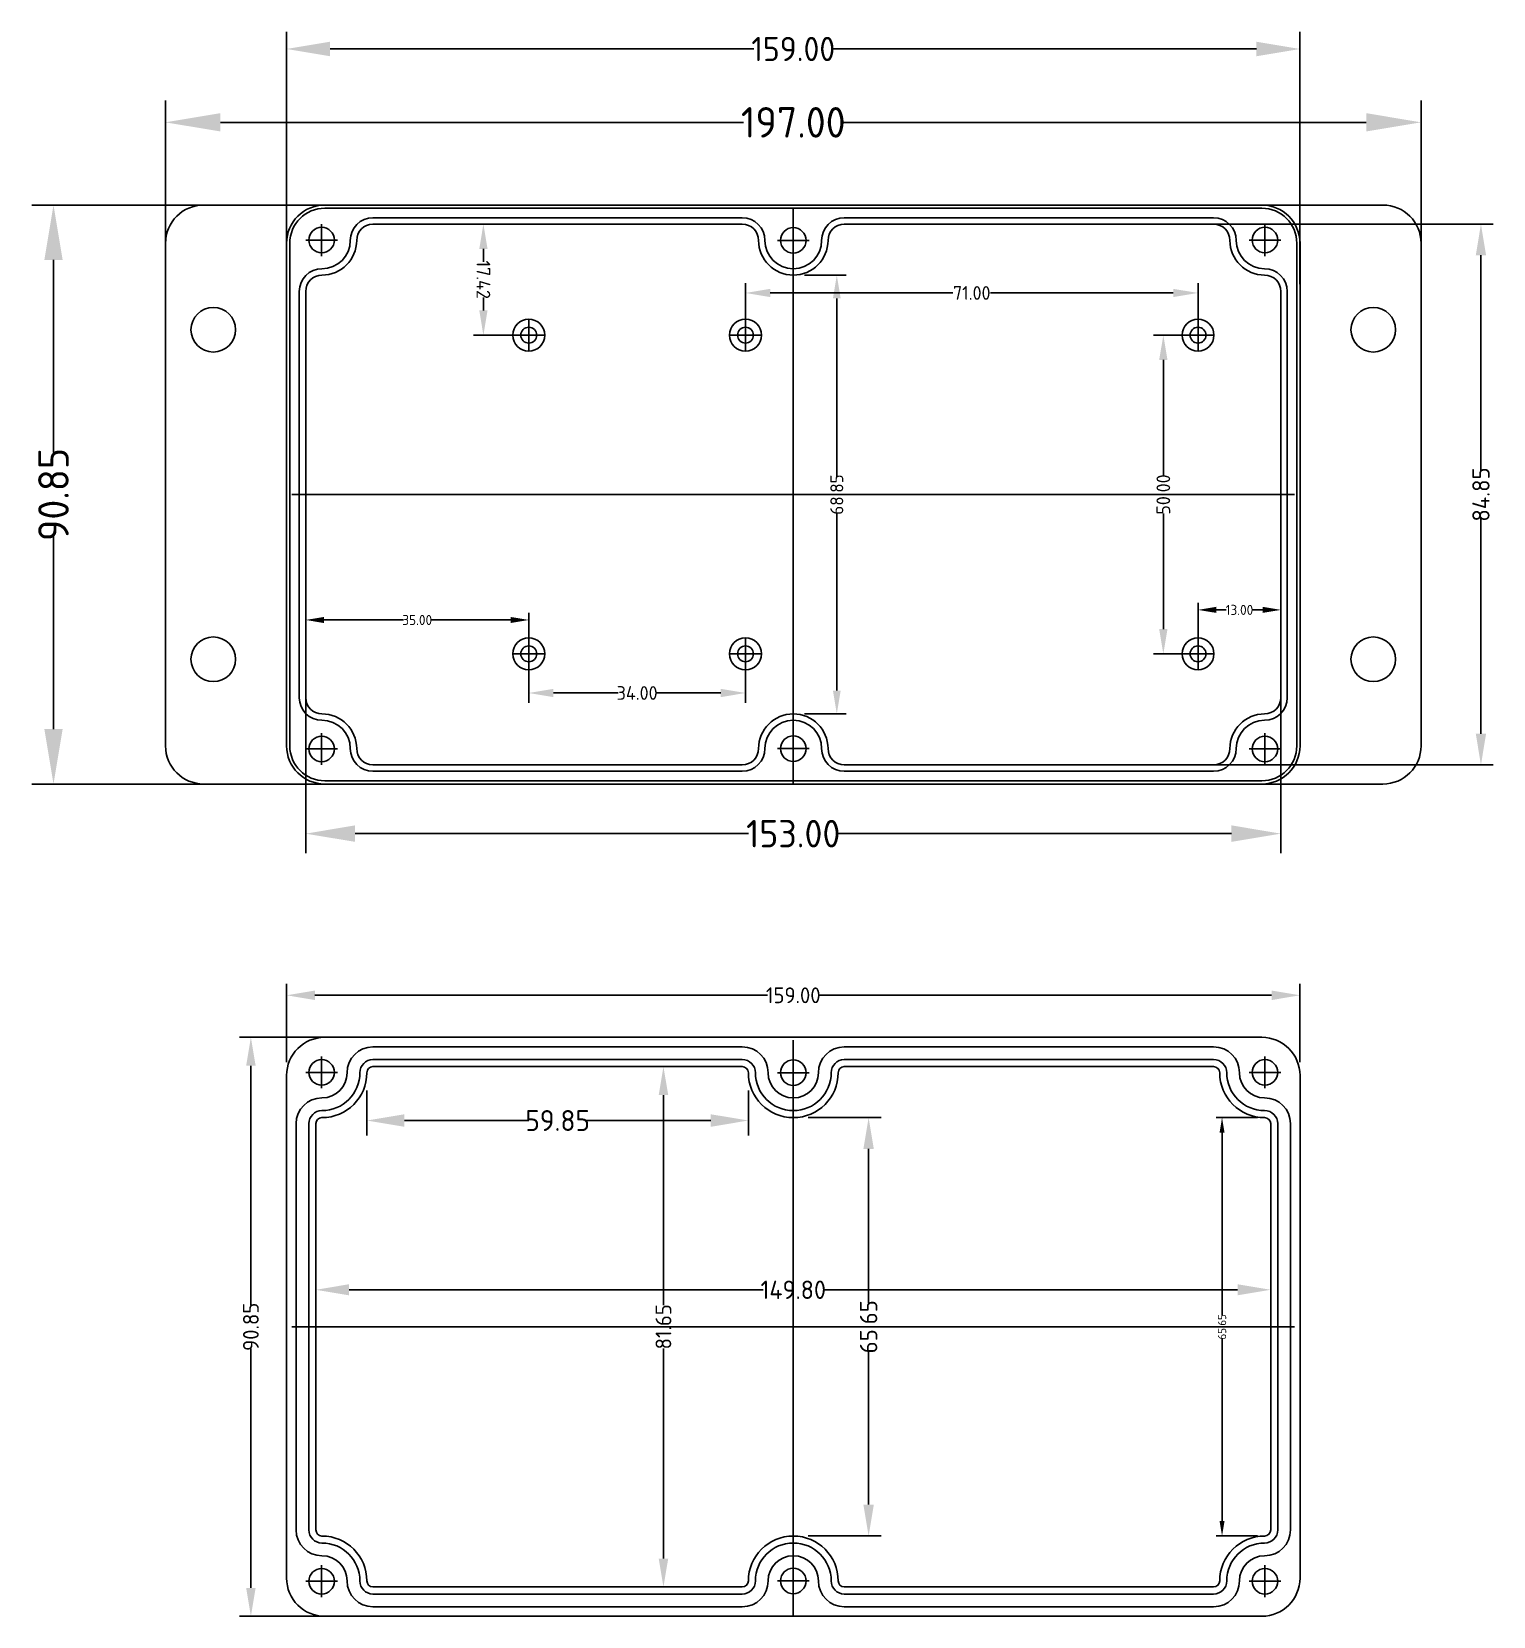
# Model space of a CAD drawing. Header units: millimetres. Extents: x 1100 to 1329, y 480 to 729.
import ezdxf

# ---------------------------------------------------------------- set-up
doc = ezdxf.new("R2010")
doc.units = ezdxf.units.MM
doc.layers.add('MiniCADViewLayer', color=1, linetype='Continuous')
doc.layers.add('图层3', color=7, linetype='Continuous')
doc.styles.add('txtstyle_1', font='tssdeng.shx', dxfattribs={"bigfont": 'hztxt.shx'})
doc.styles.add('txtstyle_2', font='tssdeng.shx', dxfattribs={"bigfont": 'hztxt.shx'})
doc.styles.add('txtstyle_3', font='tssdeng.shx', dxfattribs={"bigfont": 'hztxt.shx'})
doc.styles.add('txtstyle_4', font='tssdeng.shx', dxfattribs={"bigfont": 'hztxt.shx'})
doc.styles.add('txtstyle_5', font='tssdeng.shx', dxfattribs={"bigfont": 'hztxt.shx'})
doc.styles.add('txtstyle_6', font='tssdeng.shx', dxfattribs={"bigfont": 'hztxt.shx'})
doc.dimstyles.new('ISO-25', dxfattribs={"dimtxt": 2.5, "dimasz": 2.5, "dimexe": 1.25, "dimexo": 0.625, "dimtad": 1, "dimdec": 4, "dimtxsty": 'Standard', "dimcen": 2.5, "dimadec": 0, "dimazin": 0, "dimtfac": 1, "dimtdec": 4, "dimtmove": 0, "dimatfit": 3, "dimfxl": 1, "dimlwd": 5, "dimlwe": 5, "dimarcsym": 0})

# ---------------------------------------------------------------- blocks, each defined once
blk = doc.blocks.new('*D4')
at = {"layer": 'Defpoints', "color": 0}
for p in [(1144.17, 537.25), (1293.97, 537.25), (1293.97, 531.21)]:
    blk.add_point(p, dxfattribs=at)
at = {"layer": 'MiniCADViewLayer', "color": 0, "linetype": 'Continuous', "lineweight": -2}
for p, q in [((1144.17, 534.77), (1144.17, 529.15)), ((1293.97, 534.77), (1293.97, 529.15)), ((1149.37, 531.21), (1214.35, 531.21)), ((1288.77, 531.21), (1223.8, 531.21))]:
    blk.add_line(p, q, dxfattribs=at)
at = {"layer": 'MiniCADViewLayer', "color": 0}
for points in [[(1149.37, 532.08), (1149.37, 530.34), (1144.17, 531.21)], [(1288.77, 530.34), (1288.77, 532.08), (1293.97, 531.21)]]:
    blk.add_solid(points, dxfattribs=at)
at = {"layer": 'MiniCADViewLayer', "color": 3, "insert": (1219.07, 531.21), "char_height": 2.89, "attachment_point": 5, "style": 'txtstyle_4'}
blk.add_mtext('\\A1;149.80', dxfattribs=at)
blk = doc.blocks.new('*D5')
at = {"layer": 'Defpoints', "color": 0}
for p in [(1189.72, 566.23), (1189.72, 484.58), (1198.7, 484.58)]:
    blk.add_point(p, dxfattribs=at)
at = {"layer": 'MiniCADViewLayer', "color": 0, "linetype": 'Continuous', "lineweight": -2}
for p, q in [((1191.84, 566.23), (1200.47, 566.23)), ((1198.7, 561.77), (1198.7, 528.8)), ((1198.7, 489.04), (1198.7, 522)), ((1191.84, 484.58), (1200.47, 484.58))]:
    blk.add_line(p, q, dxfattribs=at)
at = {"layer": 'MiniCADViewLayer', "color": 0}
for points in [[(1199.45, 561.77), (1197.96, 561.77), (1198.7, 566.23)], [(1197.96, 489.04), (1199.45, 489.04), (1198.7, 484.58)]]:
    blk.add_solid(points, dxfattribs=at)
at = {"layer": 'MiniCADViewLayer', "color": 3, "insert": (1198.7, 525.4), "char_height": 2.478, "attachment_point": 5, "rotation": 90, "style": 'txtstyle_3'}
blk.add_mtext('\\A1;81.65', dxfattribs=at)
blk = doc.blocks.new('*D7')
at = {"layer": 'Defpoints', "color": 0}
for p in [(1298.57, 577.42), (1139.57, 564.83), (1298.57, 564.83)]:
    blk.add_point(p, dxfattribs=at)
at = {"layer": 'MiniCADViewLayer', "color": 0, "linetype": 'Continuous', "lineweight": -2}
for p, q in [((1139.57, 566.95), (1139.57, 579.19)), ((1144.03, 577.42), (1215.02, 577.42)), ((1294.11, 577.42), (1223.12, 577.42)), ((1298.57, 566.95), (1298.57, 579.19))]:
    blk.add_line(p, q, dxfattribs=at)
at = {"layer": 'MiniCADViewLayer', "color": 0}
for points in [[(1144.03, 578.16), (1144.03, 576.67), (1139.57, 577.42)], [(1294.11, 576.67), (1294.11, 578.16), (1298.57, 577.42)]]:
    blk.add_solid(points, dxfattribs=at)
at = {"layer": 'MiniCADViewLayer', "color": 3, "insert": (1219.07, 577.42), "char_height": 2.478, "attachment_point": 5, "style": 'txtstyle_3'}
blk.add_mtext('\\A1;159.00', dxfattribs=at)
blk = doc.blocks.new('*D9')
at = {"layer": 'Defpoints', "color": 0}
for p in [(1148.22, 570.83), (1133.97, 479.98), (1148.22, 479.98)]:
    blk.add_point(p, dxfattribs=at)
at = {"layer": 'MiniCADViewLayer', "color": 0, "linetype": 'Continuous', "lineweight": -2}
for p, q in [((1146.1, 570.83), (1132.2, 570.83)), ((1133.97, 566.37), (1133.97, 528.8)), ((1133.97, 484.44), (1133.97, 522)), ((1146.1, 479.98), (1132.2, 479.98))]:
    blk.add_line(p, q, dxfattribs=at)
at = {"layer": 'MiniCADViewLayer', "color": 0}
for points in [[(1134.72, 566.37), (1133.23, 566.37), (1133.97, 570.83)], [(1133.23, 484.44), (1134.72, 484.44), (1133.97, 479.98)]]:
    blk.add_solid(points, dxfattribs=at)
at = {"layer": 'MiniCADViewLayer', "color": 3, "insert": (1133.97, 525.4), "char_height": 2.478, "attachment_point": 5, "rotation": 90, "style": 'txtstyle_3'}
blk.add_mtext('\\A1;90.85', dxfattribs=at)
blk = doc.blocks.new('*D10')
at = {"layer": 'Defpoints', "color": 0}
for p in [(1152.17, 565.28), (1212.02, 565.28), (1212.02, 557.77)]:
    blk.add_point(p, dxfattribs=at)
at = {"layer": 'MiniCADViewLayer', "color": 0, "linetype": 'Continuous', "lineweight": -2}
for p, q in [((1152.17, 562.47), (1152.17, 555.43)), ((1212.02, 562.47), (1212.02, 555.43)), ((1158.07, 557.77), (1177.6, 557.77)), ((1206.12, 557.77), (1186.6, 557.77))]:
    blk.add_line(p, q, dxfattribs=at)
at = {"layer": 'MiniCADViewLayer', "color": 0}
for points in [[(1158.07, 558.75), (1158.07, 556.78), (1152.17, 557.77)], [(1206.12, 556.78), (1206.12, 558.75), (1212.02, 557.77)]]:
    blk.add_solid(points, dxfattribs=at)
at = {"layer": 'MiniCADViewLayer', "color": 3, "insert": (1182.1, 557.77), "char_height": 3.278, "attachment_point": 5, "style": 'txtstyle_1'}
blk.add_mtext('\\A1;59.85', dxfattribs=at)
blk = doc.blocks.new('*D11')
at = {"layer": 'Defpoints', "color": 0}
for p in [(1219.07, 558.23), (1219.07, 492.58), (1230.89, 492.58)]:
    blk.add_point(p, dxfattribs=at)
at = {"layer": 'MiniCADViewLayer', "color": 0, "linetype": 'Continuous', "lineweight": -2}
for p, q in [((1221.41, 558.23), (1232.85, 558.23)), ((1230.89, 553.31), (1230.89, 529.15)), ((1230.89, 497.5), (1230.89, 521.65)), ((1221.41, 492.58), (1232.85, 492.58))]:
    blk.add_line(p, q, dxfattribs=at)
at = {"layer": 'MiniCADViewLayer', "color": 0}
for points in [[(1231.71, 553.31), (1230.07, 553.31), (1230.89, 558.23)], [(1230.07, 497.5), (1231.71, 497.5), (1230.89, 492.58)]]:
    blk.add_solid(points, dxfattribs=at)
at = {"layer": 'MiniCADViewLayer', "color": 3, "insert": (1230.89, 525.4), "char_height": 2.733, "attachment_point": 5, "rotation": 90, "style": 'txtstyle_5'}
blk.add_mtext('\\A1;65.65', dxfattribs=at)
blk = doc.blocks.new('*D12')
at = {"layer": 'Defpoints', "color": 0}
for p in [(1293.02, 558.23), (1286.34, 492.58), (1293.02, 492.58)]:
    blk.add_point(p, dxfattribs=at)
at = {"layer": 'MiniCADViewLayer', "color": 0, "linetype": 'Continuous', "lineweight": -2}
for p, q in [((1291.91, 558.23), (1285.41, 558.23)), ((1286.34, 555.88), (1286.34, 527.19)), ((1286.34, 494.92), (1286.34, 523.61)), ((1291.91, 492.58), (1285.41, 492.58))]:
    blk.add_line(p, q, dxfattribs=at)
at = {"layer": 'MiniCADViewLayer', "color": 0}
for points in [[(1286.73, 555.88), (1285.95, 555.88), (1286.34, 558.23)], [(1285.95, 494.92), (1286.73, 494.92), (1286.34, 492.58)]]:
    blk.add_solid(points, dxfattribs=at)
at = {"layer": 'MiniCADViewLayer', "color": 3, "insert": (1286.34, 525.4), "char_height": 1.302, "attachment_point": 5, "rotation": 90, "style": 'txtstyle_2'}
blk.add_mtext('\\A1;65.65', dxfattribs=at)
blk = doc.blocks.new('*D14')
at = {"layer": 'Defpoints', "color": 0}
for p in [(1317.57, 714.39), (1120.57, 689.87), (1317.57, 689.87)]:
    blk.add_point(p, dxfattribs=at)
at = {"layer": 'MiniCADViewLayer', "color": 0, "linetype": 'Continuous', "lineweight": -2}
for p, q in [((1120.57, 693.98), (1120.57, 717.81)), ((1317.57, 693.98), (1317.57, 717.81)), ((1129.18, 714.39), (1211.25, 714.39)), ((1308.96, 714.39), (1226.89, 714.39))]:
    blk.add_line(p, q, dxfattribs=at)
at = {"layer": 'MiniCADViewLayer', "color": 0}
for points in [[(1129.18, 715.83), (1129.18, 712.96), (1120.57, 714.39)], [(1308.96, 712.96), (1308.96, 715.83), (1317.57, 714.39)]]:
    blk.add_solid(points, dxfattribs=at)
at = {"layer": 'MiniCADViewLayer', "color": 3, "insert": (1219.07, 714.39), "char_height": 4.784, "attachment_point": 5, "style": 'txtstyle_6'}
blk.add_mtext('\\A1;197.00', dxfattribs=at)
blk = doc.blocks.new('*D15')
at = {"layer": 'Defpoints', "color": 0}
for p in [(1133.5, 701.42), (1103, 610.57), (1133.5, 610.57)]:
    blk.add_point(p, dxfattribs=at)
at = {"layer": 'MiniCADViewLayer', "color": 0, "linetype": 'Continuous', "lineweight": -2}
for p, q in [((1129.4, 701.42), (1099.58, 701.42)), ((1103, 692.8), (1103, 662.56)), ((1103, 619.18), (1103, 649.42)), ((1129.4, 610.57), (1099.58, 610.57))]:
    blk.add_line(p, q, dxfattribs=at)
at = {"layer": 'MiniCADViewLayer', "color": 0}
for points in [[(1104.44, 692.8), (1101.57, 692.8), (1103, 701.42)], [(1101.57, 619.18), (1104.44, 619.18), (1103, 610.57)]]:
    blk.add_solid(points, dxfattribs=at)
at = {"layer": 'MiniCADViewLayer', "color": 3, "insert": (1103, 655.99), "char_height": 4.784, "attachment_point": 5, "rotation": 90, "style": 'txtstyle_6'}
blk.add_mtext('\\A1;90.85', dxfattribs=at)
blk = doc.blocks.new('*D16')
at = {"layer": 'Defpoints', "color": 0}
for p in [(1298.57, 725.9), (1139.57, 685.74), (1298.57, 685.74)]:
    blk.add_point(p, dxfattribs=at)
at = {"layer": 'MiniCADViewLayer', "color": 0, "linetype": 'Continuous', "lineweight": -2}
for p, q in [((1139.57, 688.99), (1139.57, 728.61)), ((1298.57, 688.99), (1298.57, 728.61)), ((1146.41, 725.9), (1212.86, 725.9)), ((1291.74, 725.9), (1225.28, 725.9))]:
    blk.add_line(p, q, dxfattribs=at)
at = {"layer": 'MiniCADViewLayer', "color": 0}
for points in [[(1146.41, 727.04), (1146.41, 724.76), (1139.57, 725.9)], [(1291.74, 724.76), (1291.74, 727.04), (1298.57, 725.9)]]:
    blk.add_solid(points, dxfattribs=at)
at = {"layer": 'MiniCADViewLayer', "color": 3, "insert": (1219.07, 725.9), "char_height": 3.798, "attachment_point": 5, "style": 'txtstyle_5'}
blk.add_mtext('\\A1;159.00', dxfattribs=at)
blk = doc.blocks.new('*D18')
at = {"layer": 'Defpoints', "color": 0}
for p in [(1142.57, 629.71), (1295.57, 629.71), (1295.57, 602.78)]:
    blk.add_point(p, dxfattribs=at)
at = {"layer": 'MiniCADViewLayer', "color": 0, "linetype": 'Continuous', "lineweight": -2}
for p, q in [((1142.57, 626.02), (1142.57, 599.71)), ((1295.57, 626.02), (1295.57, 599.71)), ((1150.33, 602.78), (1212.03, 602.78)), ((1287.82, 602.78), (1226.11, 602.78))]:
    blk.add_line(p, q, dxfattribs=at)
at = {"layer": 'MiniCADViewLayer', "color": 0}
for points in [[(1150.33, 604.08), (1150.33, 601.49), (1142.57, 602.78)], [(1287.82, 601.49), (1287.82, 604.08), (1295.57, 602.78)]]:
    blk.add_solid(points, dxfattribs=at)
at = {"layer": 'MiniCADViewLayer', "color": 3, "insert": (1219.07, 602.78), "char_height": 4.308, "attachment_point": 5, "style": 'txtstyle_3'}
blk.add_mtext('\\A1;153.00', dxfattribs=at)
blk = doc.blocks.new('*D20')
at = {"layer": 'Defpoints', "color": 0}
for p in [(1276.56, 698.42), (1276.56, 613.57), (1326.96, 613.57)]:
    blk.add_point(p, dxfattribs=at)
at = {"layer": 'MiniCADViewLayer', "color": 0, "linetype": 'Continuous', "lineweight": -2}
for p, q in [((1278.89, 698.42), (1328.9, 698.42)), ((1326.96, 693.53), (1326.96, 659.72)), ((1326.96, 618.45), (1326.96, 652.26)), ((1278.89, 613.57), (1328.9, 613.57))]:
    blk.add_line(p, q, dxfattribs=at)
at = {"layer": 'MiniCADViewLayer', "color": 0}
for points in [[(1327.77, 693.53), (1326.15, 693.53), (1326.96, 698.42)], [(1326.15, 618.45), (1327.77, 618.45), (1326.96, 613.57)]]:
    blk.add_solid(points, dxfattribs=at)
at = {"layer": 'MiniCADViewLayer', "color": 3, "insert": (1326.96, 655.99), "char_height": 2.715, "attachment_point": 5, "rotation": 90, "style": 'txtstyle_3'}
blk.add_mtext('\\A1;84.85', dxfattribs=at)
blk = doc.blocks.new('*D21')
at = {"layer": 'Defpoints', "color": 0}
for p in [(1282.57, 687.62), (1211.57, 680.99), (1282.57, 680.99)]:
    blk.add_point(p, dxfattribs=at)
at = {"layer": 'MiniCADViewLayer', "color": 0, "linetype": 'Continuous', "lineweight": -2}
for p, q in [((1211.57, 682.84), (1211.57, 689.16)), ((1282.57, 682.84), (1282.57, 689.16)), ((1215.45, 687.62), (1244.11, 687.62)), ((1278.69, 687.62), (1250.03, 687.62))]:
    blk.add_line(p, q, dxfattribs=at)
at = {"layer": 'MiniCADViewLayer', "color": 0}
for points in [[(1215.45, 688.26), (1215.45, 686.97), (1211.57, 687.62)], [(1278.69, 686.97), (1278.69, 688.26), (1282.57, 687.62)]]:
    blk.add_solid(points, dxfattribs=at)
at = {"layer": 'MiniCADViewLayer', "color": 3, "insert": (1247.07, 687.62), "char_height": 2.155, "attachment_point": 5, "style": 'txtstyle_3'}
blk.add_mtext('\\A1;71.00', dxfattribs=at)
blk = doc.blocks.new('*D22')
at = {"layer": 'Defpoints', "color": 0}
for p in [(1177.57, 630.99), (1211.57, 630.99), (1177.57, 624.85)]:
    blk.add_point(p, dxfattribs=at)
at = {"layer": 'MiniCADViewLayer', "color": 0, "linetype": 'Continuous', "lineweight": -2}
for p, q in [((1177.57, 629.14), (1177.57, 623.31)), ((1211.57, 629.14), (1211.57, 623.31)), ((1181.45, 624.85), (1191.61, 624.85)), ((1207.69, 624.85), (1197.53, 624.85))]:
    blk.add_line(p, q, dxfattribs=at)
at = {"layer": 'MiniCADViewLayer', "color": 0}
for points in [[(1181.45, 625.5), (1181.45, 624.2), (1177.57, 624.85)], [(1207.69, 624.2), (1207.69, 625.5), (1211.57, 624.85)]]:
    blk.add_solid(points, dxfattribs=at)
at = {"layer": 'MiniCADViewLayer', "color": 3, "insert": (1194.57, 624.85), "char_height": 2.155, "attachment_point": 5, "style": 'txtstyle_3'}
blk.add_mtext('\\A1;34.00', dxfattribs=at)
blk = doc.blocks.new('*D23')
at = {"layer": 'Defpoints', "color": 0}
for p in [(1282.57, 680.99), (1277.13, 630.99), (1282.57, 630.99)]:
    blk.add_point(p, dxfattribs=at)
at = {"layer": 'MiniCADViewLayer', "color": 0, "linetype": 'Continuous', "lineweight": -2}
for p, q in [((1280.72, 680.99), (1275.59, 680.99)), ((1277.13, 677.11), (1277.13, 658.95)), ((1277.13, 634.87), (1277.13, 653.03)), ((1280.72, 630.99), (1275.59, 630.99))]:
    blk.add_line(p, q, dxfattribs=at)
at = {"layer": 'MiniCADViewLayer', "color": 0}
for points in [[(1277.78, 677.11), (1276.48, 677.11), (1277.13, 680.99)], [(1276.48, 634.87), (1277.78, 634.87), (1277.13, 630.99)]]:
    blk.add_solid(points, dxfattribs=at)
at = {"layer": 'MiniCADViewLayer', "color": 3, "insert": (1277.13, 655.99), "char_height": 2.155, "attachment_point": 5, "rotation": 90, "style": 'txtstyle_3'}
blk.add_mtext('\\A1;50.00', dxfattribs=at)
blk = doc.blocks.new('*D24')
at = {"layer": 'Defpoints', "color": 0}
for p in [(1170.45, 698.42), (1177.57, 698.42), (1177.57, 680.99)]:
    blk.add_point(p, dxfattribs=at)
at = {"layer": 'MiniCADViewLayer', "color": 0, "linetype": 'Continuous', "lineweight": -2}
for p, q in [((1175.72, 698.42), (1168.91, 698.42)), ((1170.45, 694.54), (1170.45, 692.52)), ((1170.45, 684.87), (1170.45, 686.89)), ((1175.72, 680.99), (1168.91, 680.99))]:
    blk.add_line(p, q, dxfattribs=at)
at = {"layer": 'MiniCADViewLayer', "color": 0}
for points in [[(1171.1, 694.54), (1169.81, 694.54), (1170.45, 698.42)], [(1169.81, 684.87), (1171.1, 684.87), (1170.45, 680.99)]]:
    blk.add_solid(points, dxfattribs=at)
at = {"layer": 'MiniCADViewLayer', "color": 3, "insert": (1170.45, 689.7), "char_height": 2.155, "attachment_point": 5, "rotation": 270, "style": 'txtstyle_3'}
blk.add_mtext('\\A1;17.42', dxfattribs=at)
blk = doc.blocks.new('*D26')
at = {"layer": 'Defpoints', "color": 0}
for p in [(1142.57, 636.31), (1142.57, 630.99), (1177.57, 630.99)]:
    blk.add_point(p, dxfattribs=at)
at = {"layer": 'MiniCADViewLayer', "color": 0, "linetype": 'Continuous', "lineweight": -2}
for p, q in [((1142.57, 632.35), (1142.57, 637.44)), ((1177.57, 632.35), (1177.57, 637.44)), ((1145.42, 636.31), (1157.9, 636.31)), ((1174.72, 636.31), (1162.25, 636.31))]:
    blk.add_line(p, q, dxfattribs=at)
at = {"layer": 'MiniCADViewLayer', "color": 0}
for points in [[(1145.42, 636.78), (1145.42, 635.83), (1142.57, 636.31)], [(1174.72, 635.83), (1174.72, 636.78), (1177.57, 636.31)]]:
    blk.add_solid(points, dxfattribs=at)
at = {"layer": 'MiniCADViewLayer', "color": 3, "insert": (1160.07, 636.31), "char_height": 1.584, "attachment_point": 5, "style": 'txtstyle_2'}
blk.add_mtext('\\A1;35.00', dxfattribs=at)
blk = doc.blocks.new('*D27')
at = {"layer": 'Defpoints', "color": 0}
for p in [(1295.57, 637.89), (1282.57, 630.99), (1295.57, 630.99)]:
    blk.add_point(p, dxfattribs=at)
at = {"layer": 'MiniCADViewLayer', "color": 0, "linetype": 'Continuous', "lineweight": -2}
for p, q in [((1282.57, 632.35), (1282.57, 639.02)), ((1295.57, 632.35), (1295.57, 639.02)), ((1285.42, 637.89), (1287, 637.89)), ((1292.72, 637.89), (1291.14, 637.89))]:
    blk.add_line(p, q, dxfattribs=at)
at = {"layer": 'MiniCADViewLayer', "color": 0}
for points in [[(1285.42, 638.37), (1285.42, 637.42), (1282.57, 637.89)], [(1292.72, 637.42), (1292.72, 638.37), (1295.57, 637.89)]]:
    blk.add_solid(points, dxfattribs=at)
at = {"layer": 'MiniCADViewLayer', "color": 3, "insert": (1289.07, 637.89), "char_height": 1.584, "attachment_point": 5, "style": 'txtstyle_2'}
blk.add_mtext('\\A1;13.00', dxfattribs=at)
blk = doc.blocks.new('*D28')
at = {"layer": 'Defpoints', "color": 0}
for p in [(1219.07, 690.42), (1219.07, 621.57), (1225.9, 621.57)]:
    blk.add_point(p, dxfattribs=at)
at = {"layer": 'MiniCADViewLayer', "color": 0, "linetype": 'Continuous', "lineweight": -2}
for p, q in [((1220.82, 690.42), (1227.35, 690.42)), ((1225.9, 686.75), (1225.9, 658.79)), ((1225.9, 625.24), (1225.9, 653.19)), ((1220.82, 621.57), (1227.35, 621.57))]:
    blk.add_line(p, q, dxfattribs=at)
at = {"layer": 'MiniCADViewLayer', "color": 0}
for points in [[(1226.51, 686.75), (1225.29, 686.75), (1225.9, 690.42)], [(1225.29, 625.24), (1226.51, 625.24), (1225.9, 621.57)]]:
    blk.add_solid(points, dxfattribs=at)
at = {"layer": 'MiniCADViewLayer', "color": 3, "insert": (1225.9, 655.99), "char_height": 2.038, "attachment_point": 5, "rotation": 90, "style": 'txtstyle_3'}
blk.add_mtext('\\A1;68.85', dxfattribs=at)

msp = doc.modelspace()

# ---------------------------------------------------------------- linework, layer by layer
for p, q in [((1311.572, 701.417), (1126.572, 701.417)), ((1292.572, 700.917), (1145.572, 700.917)), ((1211.072, 699.417), (1153.122, 699.417)), ((1219.072, 610.567), (1219.072, 700.992)), ((1285.022, 699.417), (1227.072, 699.417)), ((1211.072, 698.417), (1153.122, 698.417)), ((1285.022, 698.417), (1227.072, 698.417)), ((1120.572, 616.567), (1120.572, 695.417)), ((1139.572, 616.567), (1139.572, 695.417)), ((1140.072, 616.567), (1140.072, 695.417)), ((1298.072, 616.567), (1298.072, 695.417)), ((1298.572, 616.567), (1298.572, 695.417)), ((1317.572, 616.567), (1317.572, 695.417)), ((1141.572, 624.117), (1141.572, 687.867)), ((1142.572, 624.117), (1142.572, 687.867)), ((1295.572, 624.117), (1295.572, 687.867)), ((1296.572, 624.117), (1296.572, 687.867)), ((1297.722, 655.992), (1140.422, 655.992)), ((1211.072, 613.567), (1153.122, 613.567)), ((1211.072, 612.567), (1153.122, 612.567)), ((1285.022, 613.567), (1227.072, 613.567)), ((1285.022, 612.567), (1227.072, 612.567)), ((1311.572, 610.567), (1126.572, 610.567)), ((1292.572, 611.067), (1145.572, 611.067)), ((1292.572, 570.826), (1145.572, 570.826)), ((1219.072, 479.976), (1219.072, 570.401)), ((1211.072, 569.326), (1153.122, 569.326)), ((1211.072, 567.326), (1153.122, 567.326)), ((1285.022, 569.326), (1227.072, 569.326)), ((1285.022, 567.326), (1227.072, 567.326)), ((1139.572, 485.976), (1139.572, 564.826)), ((1211.072, 566.226), (1153.122, 566.226)), ((1285.022, 566.226), (1227.072, 566.226)), ((1298.572, 485.976), (1298.572, 564.826)), ((1141.072, 493.526), (1141.072, 557.276)), ((1143.072, 493.526), (1143.072, 557.276)), ((1144.172, 493.526), (1144.172, 557.276)), ((1293.972, 493.526), (1293.972, 557.276)), ((1295.072, 493.526), (1295.072, 557.276)), ((1297.072, 493.526), (1297.072, 557.276)), ((1297.722, 525.401), (1140.422, 525.401)), ((1211.072, 484.576), (1153.122, 484.576)), ((1211.072, 483.476), (1153.122, 483.476)), ((1285.022, 484.576), (1227.072, 484.576)), ((1285.022, 483.476), (1227.072, 483.476)), ((1292.572, 479.976), (1145.572, 479.976)), ((1211.072, 481.476), (1153.122, 481.476)), ((1285.022, 481.476), (1227.072, 481.476))]:
    msp.add_line(p, q)
for centre, radius, start, end in [((1126.572, 695.417), 6, 90, 180), ((1145.572, 695.417), 6, 90, 180), ((1292.572, 695.417), 6, 360, 90), ((1311.572, 695.417), 6, 360, 90), ((1145.572, 695.417), 5.5, 90, 180), ((1153.122, 695.867), 3.55, 90, 180), ((1211.072, 695.867), 3.55, 360, 90), ((1227.072, 695.867), 3.55, 90, 180), ((1285.022, 695.867), 3.55, 0, 90), ((1292.572, 695.417), 5.5, 360, 90), ((1153.122, 695.867), 2.55, 90, 180), ((1211.072, 695.867), 2.55, 360, 90), ((1227.072, 695.867), 2.55, 90, 180), ((1285.022, 695.867), 2.55, 0, 90), ((1145.122, 687.867), 3.55, 90, 180), ((1293.022, 687.867), 3.55, 0, 90), ((1145.122, 687.867), 2.55, 90, 180), ((1293.022, 687.867), 2.55, 0, 90), ((1145.122, 624.117), 3.55, 180, 270), ((1145.122, 624.117), 2.55, 180, 270), ((1293.022, 624.117), 2.55, 270, 0), ((1293.022, 624.117), 3.55, 270, 0), ((1126.572, 616.567), 6, 180, 270), ((1145.572, 616.567), 6, 180, 270), ((1145.572, 616.567), 5.5, 180, 270), ((1153.122, 616.117), 3.55, 180, 270), ((1153.122, 616.117), 2.55, 180, 270), ((1211.072, 616.117), 2.55, 270, 0), ((1211.072, 616.117), 3.55, 270, 0), ((1227.072, 616.117), 3.55, 180, 270), ((1227.072, 616.117), 2.55, 180, 270), ((1285.022, 616.117), 2.55, 270, 360), ((1285.022, 616.117), 3.55, 270, 360), ((1292.572, 616.567), 6, 270, 360), ((1292.572, 616.567), 5.5, 270, 360), ((1311.572, 616.567), 6, 270, 360), ((1145.572, 564.826), 6, 90, 180), ((1292.572, 564.826), 6, 0, 90), ((1153.122, 565.276), 4.05, 90, 180), ((1153.122, 565.276), 2.05, 90, 180), ((1211.072, 565.276), 4.05, 0, 90), ((1211.072, 565.276), 2.05, 0, 90), ((1227.072, 565.276), 4.05, 90, 180), ((1227.072, 565.276), 2.05, 90, 180), ((1285.022, 565.276), 4.05, 0, 90), ((1285.022, 565.276), 2.05, 0, 90), ((1153.122, 565.276), 0.95, 90, 180), ((1211.072, 565.276), 0.95, 0, 90), ((1227.072, 565.276), 0.95, 90, 180), ((1285.022, 565.276), 0.95, 0, 90), ((1145.122, 557.276), 4.05, 90, 180), ((1293.022, 557.276), 4.05, 0, 90), ((1145.122, 557.276), 2.05, 90, 180), ((1145.122, 557.276), 0.95, 90, 180), ((1293.022, 557.276), 2.05, 0, 90), ((1293.022, 557.276), 0.95, 0, 90), ((1145.122, 493.526), 4.05, 180, 270), ((1145.122, 493.526), 2.05, 180, 270), ((1145.122, 493.526), 0.95, 180, 270), ((1293.022, 493.526), 4.05, 270, 0), ((1293.022, 493.526), 2.05, 270, 0), ((1293.022, 493.526), 0.95, 270, 0), ((1145.572, 485.976), 6, 180, 270), ((1153.122, 485.526), 4.05, 180, 270), ((1153.122, 485.526), 2.05, 180, 270), ((1153.122, 485.526), 0.95, 180, 270), ((1211.072, 485.526), 4.05, 270, 0), ((1211.072, 485.526), 2.05, 270, 0), ((1211.072, 485.526), 0.95, 270, 0), ((1227.072, 485.526), 4.05, 180, 270), ((1227.072, 485.526), 2.05, 180, 270), ((1227.072, 485.526), 0.95, 180, 270), ((1285.022, 485.526), 4.05, 270, 0), ((1285.022, 485.526), 2.05, 270, 0), ((1285.022, 485.526), 0.95, 270, 0), ((1292.572, 485.976), 6, 270, 0)]:
    msp.add_arc(centre, radius, start, end)
at = {"layer": '图层3'}
for p, q in [((1145.072, 698.417), (1145.072, 693.417)), ((1219.072, 693.367), (1219.072, 698.367)), ((1293.072, 698.417), (1293.072, 693.417)), ((1142.572, 695.917), (1147.572, 695.917)), ((1216.572, 695.867), (1221.572, 695.867)), ((1295.572, 695.917), (1290.572, 695.917)), ((1177.572, 678.492), (1177.572, 683.492)), ((1211.572, 678.492), (1211.572, 683.492)), ((1282.572, 678.492), (1282.572, 683.492)), ((1175.072, 680.992), (1180.072, 680.992)), ((1209.072, 680.992), (1214.072, 680.992)), ((1280.072, 680.992), (1285.072, 680.992)), ((1177.572, 628.492), (1177.572, 633.492)), ((1211.572, 628.492), (1211.572, 633.492)), ((1282.572, 628.492), (1282.572, 633.492)), ((1175.072, 630.992), (1180.072, 630.992)), ((1209.072, 630.992), (1214.072, 630.992)), ((1280.072, 630.992), (1285.072, 630.992)), ((1145.072, 613.567), (1145.072, 618.567)), ((1219.072, 613.617), (1219.072, 618.617)), ((1219.072, 613.617), (1219.072, 618.617)), ((1293.072, 613.567), (1293.072, 618.567)), ((1142.572, 616.067), (1147.572, 616.067)), ((1216.572, 616.117), (1221.572, 616.117)), ((1295.572, 616.067), (1290.572, 616.067)), ((1145.072, 567.826), (1145.072, 562.826)), ((1219.072, 562.776), (1219.072, 567.776)), ((1293.072, 567.826), (1293.072, 562.826)), ((1142.572, 565.326), (1147.572, 565.326)), ((1216.572, 565.276), (1221.572, 565.276)), ((1295.572, 565.326), (1290.572, 565.326)), ((1145.072, 482.976), (1145.072, 487.976)), ((1219.072, 483.026), (1219.072, 488.026)), ((1219.072, 483.026), (1219.072, 488.026)), ((1293.072, 482.976), (1293.072, 487.976)), ((1142.572, 485.476), (1147.572, 485.476)), ((1216.572, 485.526), (1221.572, 485.526)), ((1295.572, 485.476), (1290.572, 485.476))]:
    msp.add_line(p, q, dxfattribs=at)
for centre, radius in [((1145.072, 695.917), 2), ((1219.072, 695.867), 2), ((1293.072, 695.917), 2), ((1128.072, 681.842), 3.5), ((1310.072, 681.842), 3.5), ((1177.572, 680.992), 2.5), ((1177.572, 680.992), 1.25), ((1211.572, 680.992), 2.5), ((1211.572, 680.992), 1.25), ((1282.572, 680.992), 2.5), ((1282.572, 680.992), 1.25), ((1128.072, 630.142), 3.5), ((1177.572, 630.992), 2.5), ((1177.572, 630.992), 1.25), ((1211.572, 630.992), 2.5), ((1211.572, 630.992), 1.25), ((1282.572, 630.992), 2.5), ((1282.572, 630.992), 1.25), ((1310.072, 630.142), 3.5), ((1145.072, 616.067), 2), ((1219.072, 616.117), 2), ((1293.072, 616.067), 2), ((1145.072, 565.326), 2), ((1219.072, 565.276), 2), ((1293.072, 565.326), 2), ((1145.072, 485.476), 2), ((1219.072, 485.526), 2), ((1293.072, 485.476), 2)]:
    msp.add_circle(centre, radius, dxfattribs=at)
for centre, radius, start, end in [((1145.122, 695.867), 5.45, 270, 0), ((1145.122, 695.867), 5.45, 270, 0), ((1145.122, 695.867), 4.45, 270, 0), ((1219.072, 695.867), 5.45, 180, 0), ((1219.072, 695.867), 4.45, 180, 0), ((1293.022, 695.867), 5.45, 180, 270), ((1293.022, 695.867), 4.45, 180, 270), ((1145.122, 616.117), 5.45, 0, 90), ((1145.122, 616.117), 4.45, 0, 90), ((1219.072, 616.117), 5.45, 360, 180), ((1219.072, 616.117), 4.45, 360, 180), ((1293.022, 616.117), 5.45, 90, 180), ((1293.022, 616.117), 4.45, 90, 180), ((1145.122, 565.276), 5.95, 270, 0), ((1145.122, 565.276), 3.95, 270, 0), ((1145.122, 565.276), 7.05, 270, 0), ((1219.072, 565.276), 7.05, 180, 0), ((1219.072, 565.276), 5.95, 180, 0), ((1219.072, 565.276), 3.95, 180, 0), ((1293.022, 565.276), 7.05, 180, 270), ((1293.022, 565.276), 5.95, 180, 270), ((1293.022, 565.276), 3.95, 180, 270), ((1145.122, 485.526), 7.05, 0, 90), ((1219.072, 485.526), 7.05, 360, 180), ((1293.022, 485.526), 7.05, 90, 180), ((1145.122, 485.526), 5.95, 0, 90), ((1219.072, 485.526), 5.95, 360, 180), ((1293.022, 485.526), 5.95, 90, 180), ((1145.122, 485.526), 3.95, 0, 90), ((1219.072, 485.526), 3.95, 360, 180), ((1293.022, 485.526), 3.95, 90, 180)]:
    msp.add_arc(centre, radius, start, end, dxfattribs=at)

# ---------------------------------------------------------------- dimensions: what is measured, and where the dimension line sits
at = {"layer": 'MiniCADViewLayer', "color": 3, "true_color": 0x00ff00}
for p1, p2, distance, text, override, picture, middle in [((1139.572, 685.737), (1298.572, 685.737), 40.163, '159.00', {"dimtxt": 3.797939, "dimasz": 6.83629, "dimexe": 2.712814, "dimexo": 3.255376, "dimgap": 0, "dimtad": 0, "dimtih": 1, "dimtoh": 1, "dimdec": 2, "dimzin": 0, "dimdsep": 46, "dimtxsty": 'txtstyle_5', "dimsah": 1, "dimcen": 0.09, "dimclrt": 3, "dimtofl": 0, "dimtolj": 1, "dimtzin": 0, "dimlwd": 65534, "dimlwe": 65534}, '*D16', (1219.072, 725.9)), ((1120.572, 689.874), (1317.572, 689.874), 24.52, '197.00', {"dimtxt": 4.784309, "dimasz": 8.611757, "dimexe": 3.417364, "dimexo": 4.100837, "dimgap": 0, "dimtad": 0, "dimtih": 1, "dimtoh": 1, "dimdec": 2, "dimzin": 0, "dimdsep": 46, "dimtxsty": 'txtstyle_6', "dimsah": 1, "dimcen": 0.09, "dimclrt": 3, "dimtofl": 0, "dimtolj": 1, "dimtzin": 0, "dimlwd": 65534, "dimlwe": 65534}, '*D14', (1219.072, 714.394)), ((1211.572, 680.992), (1282.572, 680.992), 6.625, '71.00', {"dimtxt": 2.155084, "dimasz": 3.879151, "dimexe": 1.539346, "dimexo": 1.847215, "dimgap": 0, "dimtad": 0, "dimtih": 1, "dimtoh": 1, "dimdec": 2, "dimzin": 0, "dimdsep": 46, "dimtxsty": 'txtstyle_3', "dimsah": 1, "dimcen": 0.09, "dimclrt": 3, "dimtofl": 0, "dimtolj": 1, "dimtzin": 0, "dimlwd": 65534, "dimlwe": 65534}, '*D21', (1247.072, 687.617)), ((1282.572, 630.992), (1295.572, 630.992), 6.902, '13.00', {"dimtxt": 1.584051, "dimasz": 2.851292, "dimexe": 1.131465, "dimexo": 1.357758, "dimgap": 0, "dimtad": 0, "dimtih": 1, "dimtoh": 1, "dimdec": 2, "dimzin": 0, "dimdsep": 46, "dimtxsty": 'txtstyle_2', "dimsah": 1, "dimcen": 0.09, "dimclrt": 3, "dimtofl": 0, "dimtolj": 1, "dimtzin": 0, "dimlwd": 65534, "dimlwe": 65534}, '*D27', (1289.072, 637.893)), ((1177.572, 630.992), (1142.572, 630.992), -5.318, '35.00', {"dimtxt": 1.584051, "dimasz": 2.851292, "dimexe": 1.131465, "dimexo": 1.357758, "dimgap": 0, "dimtad": 0, "dimtih": 1, "dimtoh": 1, "dimdec": 2, "dimzin": 0, "dimdsep": 46, "dimtxsty": 'txtstyle_2', "dimsah": 1, "dimcen": 0.09, "dimclrt": 3, "dimtofl": 0, "dimtolj": 1, "dimtzin": 0, "dimlwd": 65534, "dimlwe": 65534}, '*D26', (1160.072, 636.309)), ((1142.572, 629.708), (1295.572, 629.708), -26.925, '153.00', {"dimtxt": 4.308022, "dimasz": 7.75444, "dimexe": 3.077159, "dimexo": 3.692591, "dimgap": 0, "dimtad": 0, "dimtih": 1, "dimtoh": 1, "dimdec": 2, "dimzin": 0, "dimdsep": 46, "dimtxsty": 'txtstyle_3', "dimsah": 1, "dimcen": 0.09, "dimclrt": 3, "dimtofl": 0, "dimtolj": 1, "dimtzin": 0, "dimlwd": 65534, "dimlwe": 65534}, '*D18', (1219.072, 602.783)), ((1211.572, 630.992), (1177.572, 630.992), 6.142, '34.00', {"dimtxt": 2.155084, "dimasz": 3.879151, "dimexe": 1.539346, "dimexo": 1.847215, "dimgap": 0, "dimtad": 0, "dimtih": 1, "dimtoh": 1, "dimdec": 2, "dimzin": 0, "dimdsep": 46, "dimtxsty": 'txtstyle_3', "dimsah": 1, "dimcen": 0.09, "dimclrt": 3, "dimtofl": 0, "dimtolj": 1, "dimtzin": 0, "dimlwd": 65534, "dimlwe": 65534}, '*D22', (1194.572, 624.85)), ((1139.572, 564.826), (1298.572, 564.826), 12.592, '159.00', {"dimtxt": 2.477718, "dimasz": 4.459892, "dimexe": 1.769798, "dimexo": 2.123758, "dimgap": 0, "dimtad": 0, "dimtih": 1, "dimtoh": 1, "dimdec": 2, "dimzin": 0, "dimdsep": 46, "dimtxsty": 'txtstyle_3', "dimsah": 1, "dimcen": 0.09, "dimclrt": 3, "dimtofl": 0, "dimtolj": 1, "dimtzin": 0, "dimlwd": 65534, "dimlwe": 65534}, '*D7', (1219.072, 577.418)), ((1152.172, 565.276), (1212.022, 565.276), -7.51, '59.85', {"dimtxt": 3.278154, "dimasz": 5.900677, "dimexe": 2.341538, "dimexo": 2.809846, "dimgap": 0, "dimtad": 0, "dimtih": 1, "dimtoh": 1, "dimdec": 2, "dimzin": 0, "dimdsep": 46, "dimtxsty": 'txtstyle_1', "dimsah": 1, "dimcen": 0.09, "dimclrt": 3, "dimtofl": 0, "dimtolj": 1, "dimtzin": 0, "dimlwd": 65534, "dimlwe": 65534}, '*D10', (1182.097, 557.767)), ((1144.172, 537.251), (1293.972, 537.251), -6.04, '149.80', {"dimtxt": 2.89001, "dimasz": 5.202018, "dimexe": 2.064293, "dimexo": 2.477151, "dimgap": 0, "dimtad": 0, "dimtih": 1, "dimtoh": 1, "dimdec": 2, "dimzin": 0, "dimdsep": 46, "dimtxsty": 'txtstyle_4', "dimsah": 1, "dimcen": 0.09, "dimclrt": 3, "dimtofl": 0, "dimtolj": 1, "dimtzin": 0, "dimlwd": 65534, "dimlwe": 65534}, '*D4', (1219.072, 531.211))]:
    dim = msp.add_aligned_dim(p1=p1, p2=p2, distance=distance, text=text, dimstyle='ISO-25', override=override, dxfattribs=at)
    dim.commit()
    dim.dimension.update_dxf_attribs({"geometry": picture, "text_midpoint": middle})
for p1, p2, distance, text, override, picture, middle, turn in [((1133.501, 701.417), (1133.501, 610.567), -30.5, '90.85', {"dimtxt": 4.784309, "dimasz": 8.611757, "dimexe": 3.417364, "dimexo": 4.100837, "dimgap": 0, "dimtad": 0, "dimtih": 1, "dimtoh": 1, "dimdec": 2, "dimzin": 0, "dimdsep": 46, "dimtxsty": 'txtstyle_6', "dimsah": 1, "dimcen": 0.09, "dimclrt": 3, "dimtofl": 0, "dimtolj": 1, "dimtzin": 0, "dimlwd": 65534, "dimlwe": 65534}, '*D15', (1103.001, 655.992), 90), ((1177.572, 680.992), (1177.572, 698.417), 7.118, '17.42', {"dimtxt": 2.155084, "dimasz": 3.879151, "dimexe": 1.539346, "dimexo": 1.847215, "dimgap": 0, "dimtad": 0, "dimtih": 1, "dimtoh": 1, "dimdec": 2, "dimzin": 0, "dimdsep": 46, "dimtxsty": 'txtstyle_3', "dimsah": 1, "dimcen": 0.09, "dimclrt": 3, "dimtofl": 0, "dimtolj": 1, "dimtzin": 0, "dimlwd": 65534, "dimlwe": 65534}, '*D24', (1170.454, 689.704), -90), ((1276.561, 698.417), (1276.561, 613.567), 50.4, '84.85', {"dimtxt": 2.714785, "dimasz": 4.886613, "dimexe": 1.939132, "dimexo": 2.326958, "dimgap": 0, "dimtad": 0, "dimtih": 1, "dimtoh": 1, "dimdec": 2, "dimzin": 0, "dimdsep": 46, "dimtxsty": 'txtstyle_3', "dimsah": 1, "dimcen": 0.09, "dimclrt": 3, "dimtofl": 0, "dimtolj": 1, "dimtzin": 0, "dimlwd": 65534, "dimlwe": 65534}, '*D20', (1326.961, 655.992), 90), ((1219.072, 690.417), (1219.072, 621.567), 6.827, '68.85', {"dimtxt": 2.038117, "dimasz": 3.66861, "dimexe": 1.455798, "dimexo": 1.746957, "dimgap": 0, "dimtad": 0, "dimtih": 1, "dimtoh": 1, "dimdec": 2, "dimzin": 0, "dimdsep": 46, "dimtxsty": 'txtstyle_3', "dimsah": 1, "dimcen": 0.09, "dimclrt": 3, "dimtofl": 0, "dimtolj": 1, "dimtzin": 0, "dimlwd": 65534, "dimlwe": 65534}, '*D28', (1225.899, 655.992), 90), ((1282.572, 680.992), (1282.572, 630.992), -5.441, '50.00', {"dimtxt": 2.155084, "dimasz": 3.879151, "dimexe": 1.539346, "dimexo": 1.847215, "dimgap": 0, "dimtad": 0, "dimtih": 1, "dimtoh": 1, "dimdec": 2, "dimzin": 0, "dimdsep": 46, "dimtxsty": 'txtstyle_3', "dimsah": 1, "dimcen": 0.09, "dimclrt": 3, "dimtofl": 0, "dimtolj": 1, "dimtzin": 0, "dimlwd": 65534, "dimlwe": 65534}, '*D23', (1277.131, 655.992), 90), ((1148.219, 570.826), (1148.219, 479.976), -14.247, '90.85', {"dimtxt": 2.477718, "dimasz": 4.459892, "dimexe": 1.769798, "dimexo": 2.123758, "dimgap": 0, "dimtad": 0, "dimtih": 1, "dimtoh": 1, "dimdec": 2, "dimzin": 0, "dimdsep": 46, "dimtxsty": 'txtstyle_3', "dimsah": 1, "dimcen": 0.09, "dimclrt": 3, "dimtofl": 0, "dimtolj": 1, "dimtzin": 0, "dimlwd": 65534, "dimlwe": 65534}, '*D9', (1133.973, 525.401), 90), ((1189.721, 566.226), (1189.721, 484.576), 8.982, '81.65', {"dimtxt": 2.477718, "dimasz": 4.459892, "dimexe": 1.769798, "dimexo": 2.123758, "dimgap": 0, "dimtad": 0, "dimtih": 1, "dimtoh": 1, "dimdec": 2, "dimzin": 0, "dimdsep": 46, "dimtxsty": 'txtstyle_3', "dimsah": 1, "dimcen": 0.09, "dimclrt": 3, "dimtofl": 0, "dimtolj": 1, "dimtzin": 0, "dimlwd": 65534, "dimlwe": 65534}, '*D5', (1198.703, 525.401), 90), ((1219.072, 558.226), (1219.072, 492.576), 11.823, '65.65', {"dimtxt": 2.733155, "dimasz": 4.919679, "dimexe": 1.952254, "dimexo": 2.342704, "dimgap": 0, "dimtad": 0, "dimtih": 1, "dimtoh": 1, "dimdec": 2, "dimzin": 0, "dimdsep": 46, "dimtxsty": 'txtstyle_5', "dimsah": 1, "dimcen": 0.09, "dimclrt": 3, "dimtofl": 0, "dimtolj": 1, "dimtzin": 0, "dimlwd": 65534, "dimlwe": 65534}, '*D11', (1230.895, 525.401), 90), ((1293.022, 558.226), (1293.022, 492.576), -6.679, '65.65', {"dimtxt": 1.3018, "dimasz": 2.34324, "dimexe": 0.929857, "dimexo": 1.115829, "dimgap": 0, "dimtad": 0, "dimtih": 1, "dimtoh": 1, "dimdec": 2, "dimzin": 0, "dimdsep": 46, "dimtxsty": 'txtstyle_2', "dimsah": 1, "dimcen": 0.09, "dimclrt": 3, "dimtofl": 0, "dimtolj": 1, "dimtzin": 0, "dimlwd": 65534, "dimlwe": 65534}, '*D12', (1286.343, 525.401), 90)]:
    dim = msp.add_aligned_dim(p1=p1, p2=p2, distance=distance, text=text, dimstyle='ISO-25', override=override, dxfattribs=at)
    dim.commit()
    dim.dimension.update_dxf_attribs({"geometry": picture, "text_midpoint": middle, "text_rotation": turn})

doc.saveas('drawing.dxf')
